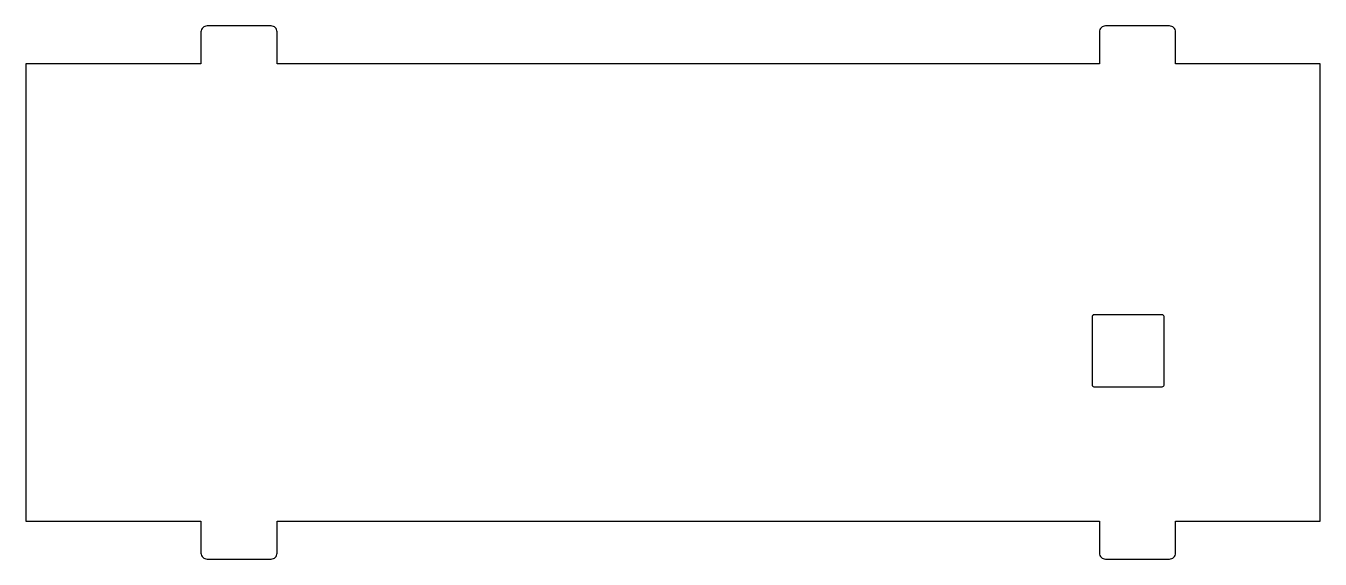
# Model space of a CAD drawing. Header units: inches. Extents: x 0.12 to 4.38, y 0 to 1.75.
import ezdxf

# ---------------------------------------------------------------- set-up
doc = ezdxf.new("R2010")
doc.units = ezdxf.units.IN
doc.layers.get('0').update_dxf_attribs({"linetype": 'CONTINUOUS'})

msp = doc.modelspace()

# ---------------------------------------------------------------- linework, layer by layer
for points in [[(0.93, 0, 0.414214), (0.95, 0.02), (0.95, 0.125), (3.65, 0.125), (3.65, 0.02, 0.414214), (3.67, 0), (3.88, 0, 0.414214), (3.9, 0.02), (3.9, 0.125), (4.375, 0.125), (4.375, 1.625), (3.9, 1.625), (3.9, 1.73, 0.414214), (3.88, 1.75), (3.67, 1.75, 0.414214), (3.65, 1.73), (3.65, 1.625), (0.95, 1.625), (0.95, 1.73, 0.414214), (0.93, 1.75), (0.72, 1.75, 0.414214), (0.7, 1.73), (0.7, 1.625), (0.125, 1.625), (0.125, 0.125), (0.7, 0.125), (0.7, 0.02, 0.414214), (0.72, 0)], [(0.93, 0, 0.414214), (0.95, 0.02), (0.95, 0.125), (3.65, 0.125), (3.65, 0.02, 0.414214), (3.67, 0), (3.88, 0, 0.414214), (3.9, 0.02), (3.9, 0.125), (4.375, 0.125), (4.375, 1.625), (3.9, 1.625), (3.9, 1.73, 0.414214), (3.88, 1.75), (3.67, 1.75, 0.414214), (3.65, 1.73), (3.65, 1.625), (0.95, 1.625), (0.95, 1.73, 0.414214), (0.93, 1.75), (0.72, 1.75, 0.414214), (0.7, 1.73), (0.7, 1.625), (0.125, 1.625), (0.125, 0.125), (0.7, 0.125), (0.7, 0.02, 0.414214), (0.72, 0)], [(3.8627, 0.7958, 0.414214), (3.8568, 0.8017), (3.6324, 0.8017, 0.414214), (3.6265, 0.7958), (3.6265, 0.5714, 0.414214), (3.6324, 0.5655), (3.8568, 0.5655, 0.414214), (3.8627, 0.5714)], [(3.8627, 0.7958, 0.414214), (3.8568, 0.8017), (3.6324, 0.8017, 0.414214), (3.6265, 0.7958), (3.6265, 0.5714, 0.414214), (3.6324, 0.5655), (3.8568, 0.5655, 0.414214), (3.8627, 0.5714)]]:
    msp.add_lwpolyline(points, format="xyb", close=True)

doc.saveas('drawing.dxf')
